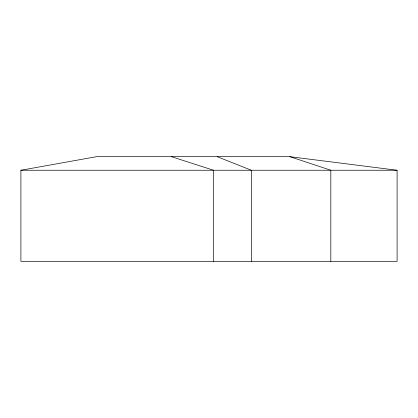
<?xml version="1.0" encoding="UTF-8"?>
<svg xmlns="http://www.w3.org/2000/svg" width="418" height="418" viewBox="0 0 418 418"><rect width="100%" height="100%" fill="white"/><g stroke="black" fill="none" stroke-linecap="round" stroke-linejoin="round"><path stroke-width="0.63" d="M20.9 170.246L96.553 156.687L289.909 156.687L397.1 170.246L397.1 261.313L20.9 261.313L20.9 170.246L397.1 170.246M171.443 156.687L213.561 170.246L213.561 261.313M289.909 156.687L330.821 170.246L330.821 261.313M217.219 156.687L251.343 170.246L251.343 261.313"/></g></svg>
